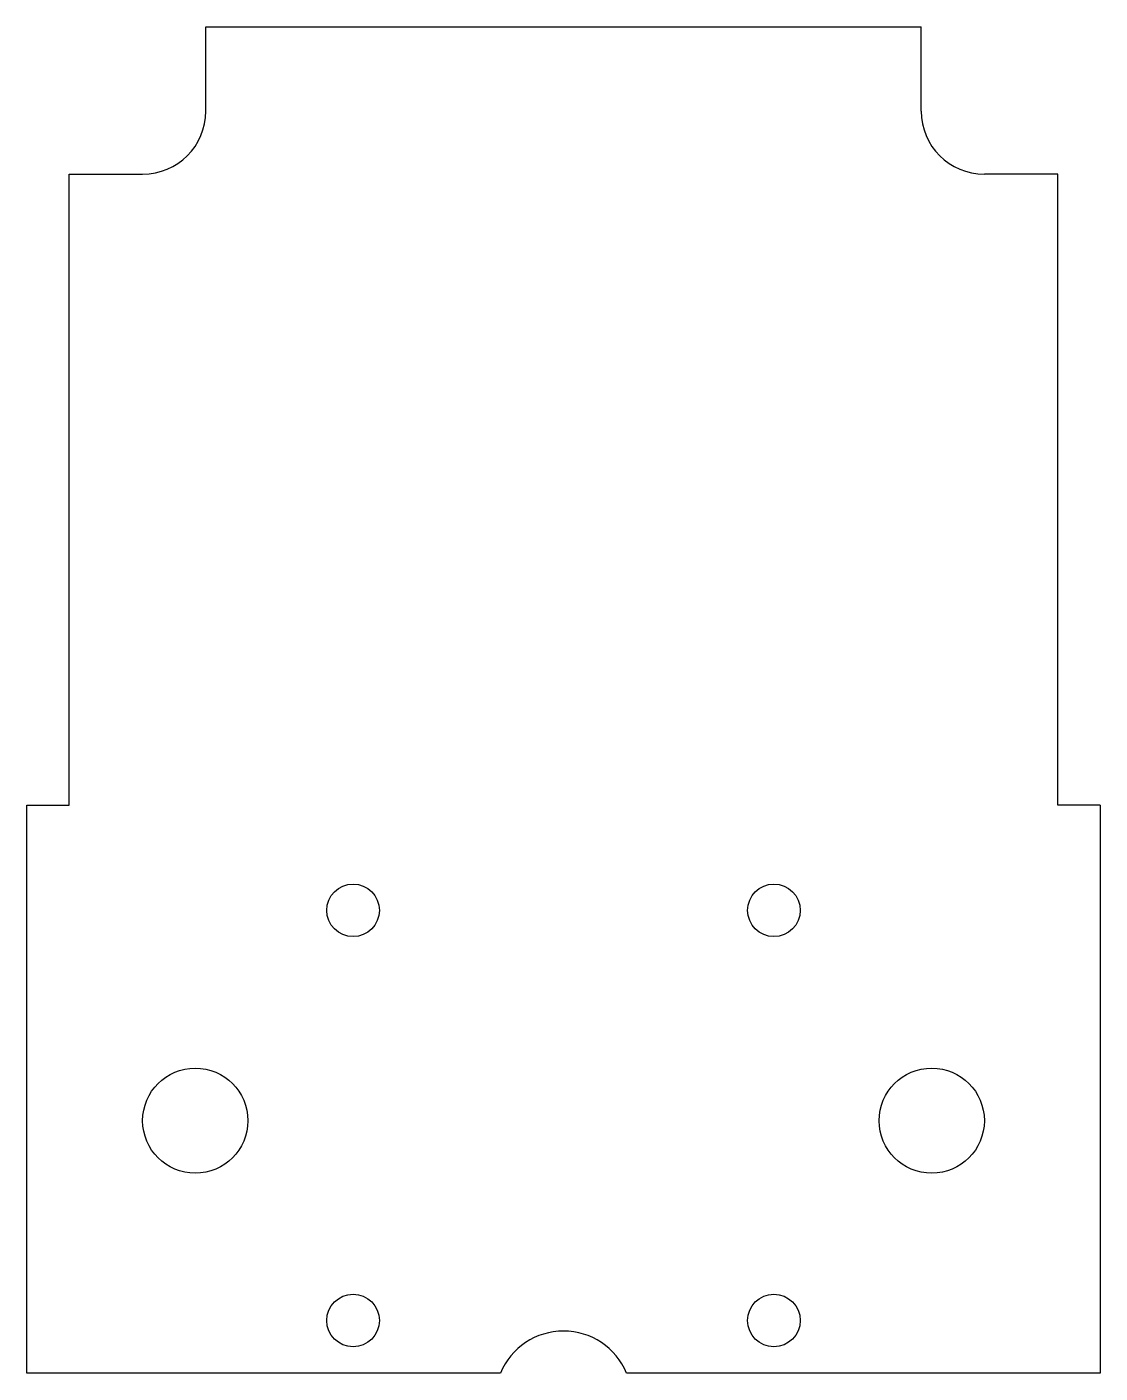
# Model space of a CAD drawing. Extents: x -25.5 to 25.5, y 0 to 64.
import ezdxf

# ---------------------------------------------------------------- set-up
doc = ezdxf.new("R2010")
doc.units = 0
doc.layers.add('Sketch', color=7, linetype='CONTINUOUS')

msp = doc.modelspace()

# ---------------------------------------------------------------- linework, layer by layer
at = {"layer": 'Sketch'}
for p, q in [((-17, 64), (17, 64)), ((-17, 60), (-17, 64)), ((17, 60), (17, 64)), ((-23.5, 57), (-20, 57)), ((-23.5, 27), (-23.5, 57)), ((23.5, 57), (20, 57)), ((23.5, 27), (23.5, 57)), ((-25.5001, 27), (-23.5, 27)), ((-25.5, 0), (-25.5001, 27)), ((25.5, 27), (23.5, 27)), ((25.5, 27), (25.5, 0)), ((-3, 0), (-25.5, 0)), ((25.5, 0), (3, 0))]:
    msp.add_line(p, q, dxfattribs=at)
for centre, radius in [((-10, 22), 1.25), ((10, 22), 1.25), ((-17.5, 12), 2.5), ((17.5, 12), 2.5), ((-10, 2.5), 1.25), ((10, 2.5), 1.25)]:
    msp.add_circle(centre, radius, dxfattribs=at)
for centre, radius, start, end in [((-20, 60), 3, -90, 0), ((20, 60), 3, 180, -90), ((0, -1.25), 3.25, 22.6199, 157.38)]:
    msp.add_arc(centre, radius, start, end, dxfattribs=at)

doc.saveas('drawing.dxf')
